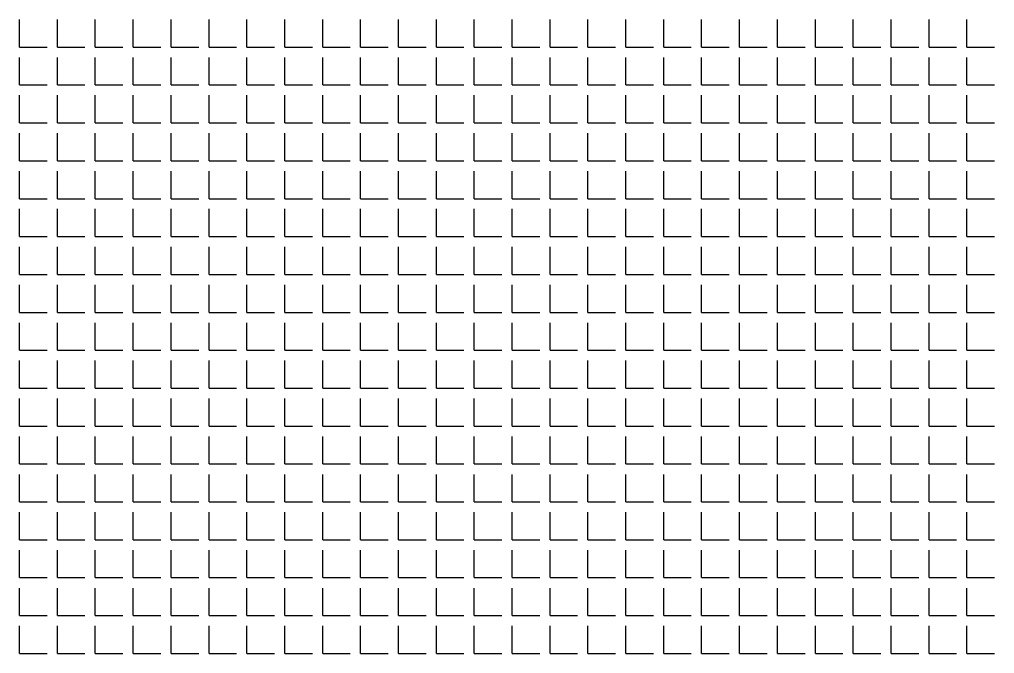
# Model space of a CAD drawing. Header units: millimetres. Extents: x -2063041 to -1932644, y 197605868 to 197643080.
# Drawn here: x -2047918.3 to -2047784.2, y 197627029.6 to 197627116.8 of the extents above; entities that cross this region are included whole.
import ezdxf

# ---------------------------------------------------------------- set-up
doc = ezdxf.new("R2010")
doc.units = ezdxf.units.MM
doc.layers.add('СКУД', color=7, linetype='Continuous')

msp = doc.modelspace()

# ---------------------------------------------------------------- linework, layer by layer
at = {"layer": 'СКУД', "color": 18, "true_color": 0x000000}
for p, q in [((-2047918.28, 197627113.01), (-2047918.28, 197627116.8)), ((-2047913.07, 197627113.01), (-2047913.07, 197627116.8)), ((-2047907.85, 197627113.01), (-2047907.85, 197627116.8)), ((-2047902.64, 197627113.01), (-2047902.64, 197627116.8)), ((-2047897.43, 197627113.01), (-2047897.43, 197627116.8)), ((-2047892.21, 197627113.01), (-2047892.21, 197627116.8)), ((-2047887, 197627113.01), (-2047887, 197627116.8)), ((-2047881.79, 197627113.01), (-2047881.79, 197627116.8)), ((-2047876.57, 197627113.01), (-2047876.57, 197627116.8)), ((-2047871.36, 197627113.01), (-2047871.36, 197627116.8)), ((-2047866.15, 197627113.01), (-2047866.15, 197627116.8)), ((-2047860.93, 197627113.01), (-2047860.93, 197627116.8)), ((-2047855.72, 197627113.01), (-2047855.72, 197627116.8)), ((-2047850.51, 197627113.01), (-2047850.51, 197627116.8)), ((-2047845.29, 197627113.01), (-2047845.29, 197627116.8)), ((-2047840.08, 197627113.01), (-2047840.08, 197627116.8)), ((-2047834.87, 197627113.01), (-2047834.87, 197627116.8)), ((-2047829.65, 197627113.01), (-2047829.65, 197627116.8)), ((-2047824.44, 197627113.01), (-2047824.44, 197627116.8)), ((-2047819.23, 197627113.01), (-2047819.23, 197627116.8)), ((-2047814.01, 197627113.01), (-2047814.01, 197627116.8)), ((-2047808.8, 197627113.01), (-2047808.8, 197627116.8)), ((-2047803.59, 197627113.01), (-2047803.59, 197627116.8)), ((-2047798.37, 197627113.01), (-2047798.37, 197627116.8)), ((-2047793.16, 197627113.01), (-2047793.16, 197627116.8)), ((-2047787.95, 197627113.01), (-2047787.95, 197627116.8)), ((-2047918.28, 197627113.01), (-2047914.49, 197627113.01)), ((-2047913.07, 197627113.01), (-2047909.27, 197627113.01)), ((-2047907.85, 197627113.01), (-2047904.06, 197627113.01)), ((-2047902.64, 197627113.01), (-2047898.85, 197627113.01)), ((-2047897.43, 197627113.01), (-2047893.63, 197627113.01)), ((-2047892.21, 197627113.01), (-2047888.42, 197627113.01)), ((-2047887, 197627113.01), (-2047883.21, 197627113.01)), ((-2047881.79, 197627113.01), (-2047877.99, 197627113.01)), ((-2047876.57, 197627113.01), (-2047872.78, 197627113.01)), ((-2047871.36, 197627113.01), (-2047867.57, 197627113.01)), ((-2047866.15, 197627113.01), (-2047862.35, 197627113.01)), ((-2047860.93, 197627113.01), (-2047857.14, 197627113.01)), ((-2047855.72, 197627113.01), (-2047851.93, 197627113.01)), ((-2047850.51, 197627113.01), (-2047846.71, 197627113.01)), ((-2047845.29, 197627113.01), (-2047841.5, 197627113.01)), ((-2047840.08, 197627113.01), (-2047836.29, 197627113.01)), ((-2047834.87, 197627113.01), (-2047831.07, 197627113.01)), ((-2047829.65, 197627113.01), (-2047825.86, 197627113.01)), ((-2047824.44, 197627113.01), (-2047820.65, 197627113.01)), ((-2047819.23, 197627113.01), (-2047815.43, 197627113.01)), ((-2047814.01, 197627113.01), (-2047810.22, 197627113.01)), ((-2047808.8, 197627113.01), (-2047805.01, 197627113.01)), ((-2047803.59, 197627113.01), (-2047799.79, 197627113.01)), ((-2047798.37, 197627113.01), (-2047794.58, 197627113.01)), ((-2047793.16, 197627113.01), (-2047789.37, 197627113.01)), ((-2047787.95, 197627113.01), (-2047784.15, 197627113.01)), ((-2047918.28, 197627107.8), (-2047918.28, 197627111.59)), ((-2047913.07, 197627107.8), (-2047913.07, 197627111.59)), ((-2047907.85, 197627107.8), (-2047907.85, 197627111.59)), ((-2047902.64, 197627107.8), (-2047902.64, 197627111.59)), ((-2047897.43, 197627107.8), (-2047897.43, 197627111.59)), ((-2047892.21, 197627107.8), (-2047892.21, 197627111.59)), ((-2047887, 197627107.8), (-2047887, 197627111.59)), ((-2047881.79, 197627107.8), (-2047881.79, 197627111.59)), ((-2047876.57, 197627107.8), (-2047876.57, 197627111.59)), ((-2047871.36, 197627107.8), (-2047871.36, 197627111.59)), ((-2047866.15, 197627107.8), (-2047866.15, 197627111.59)), ((-2047860.93, 197627107.8), (-2047860.93, 197627111.59)), ((-2047855.72, 197627107.8), (-2047855.72, 197627111.59)), ((-2047850.51, 197627107.8), (-2047850.51, 197627111.59)), ((-2047845.29, 197627107.8), (-2047845.29, 197627111.59)), ((-2047840.08, 197627107.8), (-2047840.08, 197627111.59)), ((-2047834.87, 197627107.8), (-2047834.87, 197627111.59)), ((-2047829.65, 197627107.8), (-2047829.65, 197627111.59)), ((-2047824.44, 197627107.8), (-2047824.44, 197627111.59)), ((-2047819.23, 197627107.8), (-2047819.23, 197627111.59)), ((-2047814.01, 197627107.8), (-2047814.01, 197627111.59)), ((-2047808.8, 197627107.8), (-2047808.8, 197627111.59)), ((-2047803.59, 197627107.8), (-2047803.59, 197627111.59)), ((-2047798.37, 197627107.8), (-2047798.37, 197627111.59)), ((-2047793.16, 197627107.8), (-2047793.16, 197627111.59)), ((-2047787.95, 197627107.8), (-2047787.95, 197627111.59)), ((-2047918.28, 197627107.8), (-2047914.49, 197627107.8)), ((-2047913.07, 197627107.8), (-2047909.27, 197627107.8)), ((-2047907.85, 197627107.8), (-2047904.06, 197627107.8)), ((-2047902.64, 197627107.8), (-2047898.85, 197627107.8)), ((-2047897.43, 197627107.8), (-2047893.63, 197627107.8)), ((-2047892.21, 197627107.8), (-2047888.42, 197627107.8)), ((-2047887, 197627107.8), (-2047883.21, 197627107.8)), ((-2047881.79, 197627107.8), (-2047877.99, 197627107.8)), ((-2047876.57, 197627107.8), (-2047872.78, 197627107.8)), ((-2047871.36, 197627107.8), (-2047867.57, 197627107.8)), ((-2047866.15, 197627107.8), (-2047862.35, 197627107.8)), ((-2047860.93, 197627107.8), (-2047857.14, 197627107.8)), ((-2047855.72, 197627107.8), (-2047851.93, 197627107.8)), ((-2047850.51, 197627107.8), (-2047846.71, 197627107.8)), ((-2047845.29, 197627107.8), (-2047841.5, 197627107.8)), ((-2047840.08, 197627107.8), (-2047836.29, 197627107.8)), ((-2047834.87, 197627107.8), (-2047831.07, 197627107.8)), ((-2047829.65, 197627107.8), (-2047825.86, 197627107.8)), ((-2047824.44, 197627107.8), (-2047820.65, 197627107.8)), ((-2047819.23, 197627107.8), (-2047815.43, 197627107.8)), ((-2047814.01, 197627107.8), (-2047810.22, 197627107.8)), ((-2047808.8, 197627107.8), (-2047805.01, 197627107.8)), ((-2047803.59, 197627107.8), (-2047799.79, 197627107.8)), ((-2047798.37, 197627107.8), (-2047794.58, 197627107.8)), ((-2047793.16, 197627107.8), (-2047789.37, 197627107.8)), ((-2047787.95, 197627107.8), (-2047784.15, 197627107.8)), ((-2047918.28, 197627102.59), (-2047918.28, 197627106.38)), ((-2047913.07, 197627102.59), (-2047913.07, 197627106.38)), ((-2047907.85, 197627102.59), (-2047907.85, 197627106.38)), ((-2047902.64, 197627102.59), (-2047902.64, 197627106.38)), ((-2047897.43, 197627102.59), (-2047897.43, 197627106.38)), ((-2047892.21, 197627102.59), (-2047892.21, 197627106.38)), ((-2047887, 197627102.59), (-2047887, 197627106.38)), ((-2047881.79, 197627102.59), (-2047881.79, 197627106.38)), ((-2047876.57, 197627102.59), (-2047876.57, 197627106.38)), ((-2047871.36, 197627102.59), (-2047871.36, 197627106.38)), ((-2047866.15, 197627102.59), (-2047866.15, 197627106.38)), ((-2047860.93, 197627102.59), (-2047860.93, 197627106.38)), ((-2047855.72, 197627102.59), (-2047855.72, 197627106.38)), ((-2047850.51, 197627102.59), (-2047850.51, 197627106.38)), ((-2047845.29, 197627102.59), (-2047845.29, 197627106.38)), ((-2047840.08, 197627102.59), (-2047840.08, 197627106.38)), ((-2047834.87, 197627102.59), (-2047834.87, 197627106.38)), ((-2047829.65, 197627102.59), (-2047829.65, 197627106.38)), ((-2047824.44, 197627102.59), (-2047824.44, 197627106.38)), ((-2047819.23, 197627102.59), (-2047819.23, 197627106.38)), ((-2047814.01, 197627102.59), (-2047814.01, 197627106.38)), ((-2047808.8, 197627102.59), (-2047808.8, 197627106.38)), ((-2047803.59, 197627102.59), (-2047803.59, 197627106.38)), ((-2047798.37, 197627102.59), (-2047798.37, 197627106.38)), ((-2047793.16, 197627102.59), (-2047793.16, 197627106.38)), ((-2047787.95, 197627102.59), (-2047787.95, 197627106.38)), ((-2047918.28, 197627102.59), (-2047914.49, 197627102.59)), ((-2047913.07, 197627102.59), (-2047909.27, 197627102.59)), ((-2047907.85, 197627102.59), (-2047904.06, 197627102.59)), ((-2047902.64, 197627102.59), (-2047898.85, 197627102.59)), ((-2047897.43, 197627102.59), (-2047893.63, 197627102.59)), ((-2047892.21, 197627102.59), (-2047888.42, 197627102.59)), ((-2047887, 197627102.59), (-2047883.21, 197627102.59)), ((-2047881.79, 197627102.59), (-2047877.99, 197627102.59)), ((-2047876.57, 197627102.59), (-2047872.78, 197627102.59)), ((-2047871.36, 197627102.59), (-2047867.57, 197627102.59)), ((-2047866.15, 197627102.59), (-2047862.35, 197627102.59)), ((-2047860.93, 197627102.59), (-2047857.14, 197627102.59)), ((-2047855.72, 197627102.59), (-2047851.93, 197627102.59)), ((-2047850.51, 197627102.59), (-2047846.71, 197627102.59)), ((-2047845.29, 197627102.59), (-2047841.5, 197627102.59)), ((-2047840.08, 197627102.59), (-2047836.29, 197627102.59)), ((-2047834.87, 197627102.59), (-2047831.07, 197627102.59)), ((-2047829.65, 197627102.59), (-2047825.86, 197627102.59)), ((-2047824.44, 197627102.59), (-2047820.65, 197627102.59)), ((-2047819.23, 197627102.59), (-2047815.43, 197627102.59)), ((-2047814.01, 197627102.59), (-2047810.22, 197627102.59)), ((-2047808.8, 197627102.59), (-2047805.01, 197627102.59)), ((-2047803.59, 197627102.59), (-2047799.79, 197627102.59)), ((-2047798.37, 197627102.59), (-2047794.58, 197627102.59)), ((-2047793.16, 197627102.59), (-2047789.37, 197627102.59)), ((-2047787.95, 197627102.59), (-2047784.15, 197627102.59)), ((-2047918.28, 197627097.37), (-2047918.28, 197627101.16)), ((-2047913.07, 197627097.37), (-2047913.07, 197627101.16)), ((-2047907.85, 197627097.37), (-2047907.85, 197627101.16)), ((-2047902.64, 197627097.37), (-2047902.64, 197627101.16)), ((-2047897.43, 197627097.37), (-2047897.43, 197627101.16)), ((-2047892.21, 197627097.37), (-2047892.21, 197627101.16)), ((-2047887, 197627097.37), (-2047887, 197627101.16)), ((-2047881.79, 197627097.37), (-2047881.79, 197627101.16)), ((-2047876.57, 197627097.37), (-2047876.57, 197627101.16)), ((-2047871.36, 197627097.37), (-2047871.36, 197627101.16)), ((-2047866.15, 197627097.37), (-2047866.15, 197627101.16)), ((-2047860.93, 197627097.37), (-2047860.93, 197627101.16)), ((-2047855.72, 197627097.37), (-2047855.72, 197627101.16)), ((-2047850.51, 197627097.37), (-2047850.51, 197627101.16)), ((-2047845.29, 197627097.37), (-2047845.29, 197627101.16)), ((-2047840.08, 197627097.37), (-2047840.08, 197627101.16)), ((-2047834.87, 197627097.37), (-2047834.87, 197627101.16)), ((-2047829.65, 197627097.37), (-2047829.65, 197627101.16)), ((-2047824.44, 197627097.37), (-2047824.44, 197627101.16)), ((-2047819.23, 197627097.37), (-2047819.23, 197627101.16)), ((-2047814.01, 197627097.37), (-2047814.01, 197627101.16)), ((-2047808.8, 197627097.37), (-2047808.8, 197627101.16)), ((-2047803.59, 197627097.37), (-2047803.59, 197627101.16)), ((-2047798.37, 197627097.37), (-2047798.37, 197627101.16)), ((-2047793.16, 197627097.37), (-2047793.16, 197627101.16)), ((-2047787.95, 197627097.37), (-2047787.95, 197627101.16)), ((-2047918.28, 197627097.37), (-2047914.49, 197627097.37)), ((-2047913.07, 197627097.37), (-2047909.27, 197627097.37)), ((-2047907.85, 197627097.37), (-2047904.06, 197627097.37)), ((-2047902.64, 197627097.37), (-2047898.85, 197627097.37)), ((-2047897.43, 197627097.37), (-2047893.63, 197627097.37)), ((-2047892.21, 197627097.37), (-2047888.42, 197627097.37)), ((-2047887, 197627097.37), (-2047883.21, 197627097.37)), ((-2047881.79, 197627097.37), (-2047877.99, 197627097.37)), ((-2047876.57, 197627097.37), (-2047872.78, 197627097.37)), ((-2047871.36, 197627097.37), (-2047867.57, 197627097.37)), ((-2047866.15, 197627097.37), (-2047862.35, 197627097.37)), ((-2047860.93, 197627097.37), (-2047857.14, 197627097.37)), ((-2047855.72, 197627097.37), (-2047851.93, 197627097.37)), ((-2047850.51, 197627097.37), (-2047846.71, 197627097.37)), ((-2047845.29, 197627097.37), (-2047841.5, 197627097.37)), ((-2047840.08, 197627097.37), (-2047836.29, 197627097.37)), ((-2047834.87, 197627097.37), (-2047831.07, 197627097.37)), ((-2047829.65, 197627097.37), (-2047825.86, 197627097.37)), ((-2047824.44, 197627097.37), (-2047820.65, 197627097.37)), ((-2047819.23, 197627097.37), (-2047815.43, 197627097.37)), ((-2047814.01, 197627097.37), (-2047810.22, 197627097.37)), ((-2047808.8, 197627097.37), (-2047805.01, 197627097.37)), ((-2047803.59, 197627097.37), (-2047799.79, 197627097.37)), ((-2047798.37, 197627097.37), (-2047794.58, 197627097.37)), ((-2047793.16, 197627097.37), (-2047789.37, 197627097.37)), ((-2047787.95, 197627097.37), (-2047784.15, 197627097.37)), ((-2047918.28, 197627092.16), (-2047918.28, 197627095.95)), ((-2047913.07, 197627092.16), (-2047913.07, 197627095.95)), ((-2047907.85, 197627092.16), (-2047907.85, 197627095.95)), ((-2047902.64, 197627092.16), (-2047902.64, 197627095.95)), ((-2047897.43, 197627092.16), (-2047897.43, 197627095.95)), ((-2047892.21, 197627092.16), (-2047892.21, 197627095.95)), ((-2047887, 197627092.16), (-2047887, 197627095.95)), ((-2047881.79, 197627092.16), (-2047881.79, 197627095.95)), ((-2047876.57, 197627092.16), (-2047876.57, 197627095.95)), ((-2047871.36, 197627092.16), (-2047871.36, 197627095.95)), ((-2047866.15, 197627092.16), (-2047866.15, 197627095.95)), ((-2047860.93, 197627092.16), (-2047860.93, 197627095.95)), ((-2047855.72, 197627092.16), (-2047855.72, 197627095.95)), ((-2047850.51, 197627092.16), (-2047850.51, 197627095.95)), ((-2047845.29, 197627092.16), (-2047845.29, 197627095.95)), ((-2047840.08, 197627092.16), (-2047840.08, 197627095.95)), ((-2047834.87, 197627092.16), (-2047834.87, 197627095.95)), ((-2047829.65, 197627092.16), (-2047829.65, 197627095.95)), ((-2047824.44, 197627092.16), (-2047824.44, 197627095.95)), ((-2047819.23, 197627092.16), (-2047819.23, 197627095.95)), ((-2047814.01, 197627092.16), (-2047814.01, 197627095.95)), ((-2047808.8, 197627092.16), (-2047808.8, 197627095.95)), ((-2047803.59, 197627092.16), (-2047803.59, 197627095.95)), ((-2047798.37, 197627092.16), (-2047798.37, 197627095.95)), ((-2047793.16, 197627092.16), (-2047793.16, 197627095.95)), ((-2047787.95, 197627092.16), (-2047787.95, 197627095.95)), ((-2047918.28, 197627092.16), (-2047914.49, 197627092.16)), ((-2047913.07, 197627092.16), (-2047909.27, 197627092.16)), ((-2047907.85, 197627092.16), (-2047904.06, 197627092.16)), ((-2047902.64, 197627092.16), (-2047898.85, 197627092.16)), ((-2047897.43, 197627092.16), (-2047893.63, 197627092.16)), ((-2047892.21, 197627092.16), (-2047888.42, 197627092.16)), ((-2047887, 197627092.16), (-2047883.21, 197627092.16)), ((-2047881.79, 197627092.16), (-2047877.99, 197627092.16)), ((-2047876.57, 197627092.16), (-2047872.78, 197627092.16)), ((-2047871.36, 197627092.16), (-2047867.57, 197627092.16)), ((-2047866.15, 197627092.16), (-2047862.35, 197627092.16)), ((-2047860.93, 197627092.16), (-2047857.14, 197627092.16)), ((-2047855.72, 197627092.16), (-2047851.93, 197627092.16)), ((-2047850.51, 197627092.16), (-2047846.71, 197627092.16)), ((-2047845.29, 197627092.16), (-2047841.5, 197627092.16)), ((-2047840.08, 197627092.16), (-2047836.29, 197627092.16)), ((-2047834.87, 197627092.16), (-2047831.07, 197627092.16)), ((-2047829.65, 197627092.16), (-2047825.86, 197627092.16)), ((-2047824.44, 197627092.16), (-2047820.65, 197627092.16)), ((-2047819.23, 197627092.16), (-2047815.43, 197627092.16)), ((-2047814.01, 197627092.16), (-2047810.22, 197627092.16)), ((-2047808.8, 197627092.16), (-2047805.01, 197627092.16)), ((-2047803.59, 197627092.16), (-2047799.79, 197627092.16)), ((-2047798.37, 197627092.16), (-2047794.58, 197627092.16)), ((-2047793.16, 197627092.16), (-2047789.37, 197627092.16)), ((-2047787.95, 197627092.16), (-2047784.15, 197627092.16)), ((-2047918.28, 197627086.95), (-2047918.28, 197627090.74)), ((-2047913.07, 197627086.95), (-2047913.07, 197627090.74)), ((-2047907.85, 197627086.95), (-2047907.85, 197627090.74)), ((-2047902.64, 197627086.95), (-2047902.64, 197627090.74)), ((-2047897.43, 197627086.95), (-2047897.43, 197627090.74)), ((-2047892.21, 197627086.95), (-2047892.21, 197627090.74)), ((-2047887, 197627086.95), (-2047887, 197627090.74)), ((-2047881.79, 197627086.95), (-2047881.79, 197627090.74)), ((-2047876.57, 197627086.95), (-2047876.57, 197627090.74)), ((-2047871.36, 197627086.95), (-2047871.36, 197627090.74)), ((-2047866.15, 197627086.95), (-2047866.15, 197627090.74)), ((-2047860.93, 197627086.95), (-2047860.93, 197627090.74)), ((-2047855.72, 197627086.95), (-2047855.72, 197627090.74)), ((-2047850.51, 197627086.95), (-2047850.51, 197627090.74)), ((-2047845.29, 197627086.95), (-2047845.29, 197627090.74)), ((-2047840.08, 197627086.95), (-2047840.08, 197627090.74)), ((-2047834.87, 197627086.95), (-2047834.87, 197627090.74)), ((-2047829.65, 197627086.95), (-2047829.65, 197627090.74)), ((-2047824.44, 197627086.95), (-2047824.44, 197627090.74)), ((-2047819.23, 197627086.95), (-2047819.23, 197627090.74)), ((-2047814.01, 197627086.95), (-2047814.01, 197627090.74)), ((-2047808.8, 197627086.95), (-2047808.8, 197627090.74)), ((-2047803.59, 197627086.95), (-2047803.59, 197627090.74)), ((-2047798.37, 197627086.95), (-2047798.37, 197627090.74)), ((-2047793.16, 197627086.95), (-2047793.16, 197627090.74)), ((-2047787.95, 197627086.95), (-2047787.95, 197627090.74)), ((-2047918.28, 197627086.95), (-2047914.49, 197627086.95)), ((-2047913.07, 197627086.95), (-2047909.27, 197627086.95)), ((-2047907.85, 197627086.95), (-2047904.06, 197627086.95)), ((-2047902.64, 197627086.95), (-2047898.85, 197627086.95)), ((-2047897.43, 197627086.95), (-2047893.63, 197627086.95)), ((-2047892.21, 197627086.95), (-2047888.42, 197627086.95)), ((-2047887, 197627086.95), (-2047883.21, 197627086.95)), ((-2047881.79, 197627086.95), (-2047877.99, 197627086.95)), ((-2047876.57, 197627086.95), (-2047872.78, 197627086.95)), ((-2047871.36, 197627086.95), (-2047867.57, 197627086.95)), ((-2047866.15, 197627086.95), (-2047862.35, 197627086.95)), ((-2047860.93, 197627086.95), (-2047857.14, 197627086.95)), ((-2047855.72, 197627086.95), (-2047851.93, 197627086.95)), ((-2047850.51, 197627086.95), (-2047846.71, 197627086.95)), ((-2047845.29, 197627086.95), (-2047841.5, 197627086.95)), ((-2047840.08, 197627086.95), (-2047836.29, 197627086.95)), ((-2047834.87, 197627086.95), (-2047831.07, 197627086.95)), ((-2047829.65, 197627086.95), (-2047825.86, 197627086.95)), ((-2047824.44, 197627086.95), (-2047820.65, 197627086.95)), ((-2047819.23, 197627086.95), (-2047815.43, 197627086.95)), ((-2047814.01, 197627086.95), (-2047810.22, 197627086.95)), ((-2047808.8, 197627086.95), (-2047805.01, 197627086.95)), ((-2047803.59, 197627086.95), (-2047799.79, 197627086.95)), ((-2047798.37, 197627086.95), (-2047794.58, 197627086.95)), ((-2047793.16, 197627086.95), (-2047789.37, 197627086.95)), ((-2047787.95, 197627086.95), (-2047784.15, 197627086.95)), ((-2047918.28, 197627081.73), (-2047918.28, 197627085.52)), ((-2047913.07, 197627081.73), (-2047913.07, 197627085.52)), ((-2047907.85, 197627081.73), (-2047907.85, 197627085.52)), ((-2047902.64, 197627081.73), (-2047902.64, 197627085.52)), ((-2047897.43, 197627081.73), (-2047897.43, 197627085.52)), ((-2047892.21, 197627081.73), (-2047892.21, 197627085.52)), ((-2047887, 197627081.73), (-2047887, 197627085.52)), ((-2047881.79, 197627081.73), (-2047881.79, 197627085.52)), ((-2047876.57, 197627081.73), (-2047876.57, 197627085.52)), ((-2047871.36, 197627081.73), (-2047871.36, 197627085.52)), ((-2047866.15, 197627081.73), (-2047866.15, 197627085.52)), ((-2047860.93, 197627081.73), (-2047860.93, 197627085.52)), ((-2047855.72, 197627081.73), (-2047855.72, 197627085.52)), ((-2047850.51, 197627081.73), (-2047850.51, 197627085.52)), ((-2047845.29, 197627081.73), (-2047845.29, 197627085.52)), ((-2047840.08, 197627081.73), (-2047840.08, 197627085.52)), ((-2047834.87, 197627081.73), (-2047834.87, 197627085.52)), ((-2047829.65, 197627081.73), (-2047829.65, 197627085.52)), ((-2047824.44, 197627081.73), (-2047824.44, 197627085.52)), ((-2047819.23, 197627081.73), (-2047819.23, 197627085.52)), ((-2047814.01, 197627081.73), (-2047814.01, 197627085.52)), ((-2047808.8, 197627081.73), (-2047808.8, 197627085.52)), ((-2047803.59, 197627081.73), (-2047803.59, 197627085.52)), ((-2047798.37, 197627081.73), (-2047798.37, 197627085.52)), ((-2047793.16, 197627081.73), (-2047793.16, 197627085.52)), ((-2047787.95, 197627081.73), (-2047787.95, 197627085.52)), ((-2047918.28, 197627081.73), (-2047914.49, 197627081.73)), ((-2047913.07, 197627081.73), (-2047909.27, 197627081.73)), ((-2047907.85, 197627081.73), (-2047904.06, 197627081.73)), ((-2047902.64, 197627081.73), (-2047898.85, 197627081.73)), ((-2047897.43, 197627081.73), (-2047893.63, 197627081.73)), ((-2047892.21, 197627081.73), (-2047888.42, 197627081.73)), ((-2047887, 197627081.73), (-2047883.21, 197627081.73)), ((-2047881.79, 197627081.73), (-2047877.99, 197627081.73)), ((-2047876.57, 197627081.73), (-2047872.78, 197627081.73)), ((-2047871.36, 197627081.73), (-2047867.57, 197627081.73)), ((-2047866.15, 197627081.73), (-2047862.35, 197627081.73)), ((-2047860.93, 197627081.73), (-2047857.14, 197627081.73)), ((-2047855.72, 197627081.73), (-2047851.93, 197627081.73)), ((-2047850.51, 197627081.73), (-2047846.71, 197627081.73)), ((-2047845.29, 197627081.73), (-2047841.5, 197627081.73)), ((-2047840.08, 197627081.73), (-2047836.29, 197627081.73)), ((-2047834.87, 197627081.73), (-2047831.07, 197627081.73)), ((-2047829.65, 197627081.73), (-2047825.86, 197627081.73)), ((-2047824.44, 197627081.73), (-2047820.65, 197627081.73)), ((-2047819.23, 197627081.73), (-2047815.43, 197627081.73)), ((-2047814.01, 197627081.73), (-2047810.22, 197627081.73)), ((-2047808.8, 197627081.73), (-2047805.01, 197627081.73)), ((-2047803.59, 197627081.73), (-2047799.79, 197627081.73)), ((-2047798.37, 197627081.73), (-2047794.58, 197627081.73)), ((-2047793.16, 197627081.73), (-2047789.37, 197627081.73)), ((-2047787.95, 197627081.73), (-2047784.15, 197627081.73)), ((-2047918.28, 197627076.52), (-2047918.28, 197627080.31)), ((-2047913.07, 197627076.52), (-2047913.07, 197627080.31)), ((-2047907.85, 197627076.52), (-2047907.85, 197627080.31)), ((-2047902.64, 197627076.52), (-2047902.64, 197627080.31)), ((-2047897.43, 197627076.52), (-2047897.43, 197627080.31)), ((-2047892.21, 197627076.52), (-2047892.21, 197627080.31)), ((-2047887, 197627076.52), (-2047887, 197627080.31)), ((-2047881.79, 197627076.52), (-2047881.79, 197627080.31)), ((-2047876.57, 197627076.52), (-2047876.57, 197627080.31)), ((-2047871.36, 197627076.52), (-2047871.36, 197627080.31)), ((-2047866.15, 197627076.52), (-2047866.15, 197627080.31)), ((-2047860.93, 197627076.52), (-2047860.93, 197627080.31)), ((-2047855.72, 197627076.52), (-2047855.72, 197627080.31)), ((-2047850.51, 197627076.52), (-2047850.51, 197627080.31)), ((-2047845.29, 197627076.52), (-2047845.29, 197627080.31)), ((-2047840.08, 197627076.52), (-2047840.08, 197627080.31)), ((-2047834.87, 197627076.52), (-2047834.87, 197627080.31)), ((-2047829.65, 197627076.52), (-2047829.65, 197627080.31)), ((-2047824.44, 197627076.52), (-2047824.44, 197627080.31)), ((-2047819.23, 197627076.52), (-2047819.23, 197627080.31)), ((-2047814.01, 197627076.52), (-2047814.01, 197627080.31)), ((-2047808.8, 197627076.52), (-2047808.8, 197627080.31)), ((-2047803.59, 197627076.52), (-2047803.59, 197627080.31)), ((-2047798.37, 197627076.52), (-2047798.37, 197627080.31)), ((-2047793.16, 197627076.52), (-2047793.16, 197627080.31)), ((-2047787.95, 197627076.52), (-2047787.95, 197627080.31)), ((-2047918.28, 197627076.52), (-2047914.49, 197627076.52)), ((-2047913.07, 197627076.52), (-2047909.27, 197627076.52)), ((-2047907.85, 197627076.52), (-2047904.06, 197627076.52)), ((-2047902.64, 197627076.52), (-2047898.85, 197627076.52)), ((-2047897.43, 197627076.52), (-2047893.63, 197627076.52)), ((-2047892.21, 197627076.52), (-2047888.42, 197627076.52)), ((-2047887, 197627076.52), (-2047883.21, 197627076.52)), ((-2047881.79, 197627076.52), (-2047877.99, 197627076.52)), ((-2047876.57, 197627076.52), (-2047872.78, 197627076.52)), ((-2047871.36, 197627076.52), (-2047867.57, 197627076.52)), ((-2047866.15, 197627076.52), (-2047862.35, 197627076.52)), ((-2047860.93, 197627076.52), (-2047857.14, 197627076.52)), ((-2047855.72, 197627076.52), (-2047851.93, 197627076.52)), ((-2047850.51, 197627076.52), (-2047846.71, 197627076.52)), ((-2047845.29, 197627076.52), (-2047841.5, 197627076.52)), ((-2047840.08, 197627076.52), (-2047836.29, 197627076.52)), ((-2047834.87, 197627076.52), (-2047831.07, 197627076.52)), ((-2047829.65, 197627076.52), (-2047825.86, 197627076.52)), ((-2047824.44, 197627076.52), (-2047820.65, 197627076.52)), ((-2047819.23, 197627076.52), (-2047815.43, 197627076.52)), ((-2047814.01, 197627076.52), (-2047810.22, 197627076.52)), ((-2047808.8, 197627076.52), (-2047805.01, 197627076.52)), ((-2047803.59, 197627076.52), (-2047799.79, 197627076.52)), ((-2047798.37, 197627076.52), (-2047794.58, 197627076.52)), ((-2047793.16, 197627076.52), (-2047789.37, 197627076.52)), ((-2047787.95, 197627076.52), (-2047784.15, 197627076.52)), ((-2047918.28, 197627071.31), (-2047918.28, 197627075.1)), ((-2047913.07, 197627071.31), (-2047913.07, 197627075.1)), ((-2047907.85, 197627071.31), (-2047907.85, 197627075.1)), ((-2047902.64, 197627071.31), (-2047902.64, 197627075.1)), ((-2047897.43, 197627071.31), (-2047897.43, 197627075.1)), ((-2047892.21, 197627071.31), (-2047892.21, 197627075.1)), ((-2047887, 197627071.31), (-2047887, 197627075.1)), ((-2047881.79, 197627071.31), (-2047881.79, 197627075.1)), ((-2047876.57, 197627071.31), (-2047876.57, 197627075.1)), ((-2047871.36, 197627071.31), (-2047871.36, 197627075.1)), ((-2047866.15, 197627071.31), (-2047866.15, 197627075.1)), ((-2047860.93, 197627071.31), (-2047860.93, 197627075.1)), ((-2047855.72, 197627071.31), (-2047855.72, 197627075.1)), ((-2047850.51, 197627071.31), (-2047850.51, 197627075.1)), ((-2047845.29, 197627071.31), (-2047845.29, 197627075.1)), ((-2047840.08, 197627071.31), (-2047840.08, 197627075.1)), ((-2047834.87, 197627071.31), (-2047834.87, 197627075.1)), ((-2047829.65, 197627071.31), (-2047829.65, 197627075.1)), ((-2047824.44, 197627071.31), (-2047824.44, 197627075.1)), ((-2047819.23, 197627071.31), (-2047819.23, 197627075.1)), ((-2047814.01, 197627071.31), (-2047814.01, 197627075.1)), ((-2047808.8, 197627071.31), (-2047808.8, 197627075.1)), ((-2047803.59, 197627071.31), (-2047803.59, 197627075.1)), ((-2047798.37, 197627071.31), (-2047798.37, 197627075.1)), ((-2047793.16, 197627071.31), (-2047793.16, 197627075.1)), ((-2047787.95, 197627071.31), (-2047787.95, 197627075.1)), ((-2047918.28, 197627071.31), (-2047914.49, 197627071.31)), ((-2047913.07, 197627071.31), (-2047909.27, 197627071.31)), ((-2047907.85, 197627071.31), (-2047904.06, 197627071.31)), ((-2047902.64, 197627071.31), (-2047898.85, 197627071.31)), ((-2047897.43, 197627071.31), (-2047893.63, 197627071.31)), ((-2047892.21, 197627071.31), (-2047888.42, 197627071.31)), ((-2047887, 197627071.31), (-2047883.21, 197627071.31)), ((-2047881.79, 197627071.31), (-2047877.99, 197627071.31)), ((-2047876.57, 197627071.31), (-2047872.78, 197627071.31)), ((-2047871.36, 197627071.31), (-2047867.57, 197627071.31)), ((-2047866.15, 197627071.31), (-2047862.35, 197627071.31)), ((-2047860.93, 197627071.31), (-2047857.14, 197627071.31)), ((-2047855.72, 197627071.31), (-2047851.93, 197627071.31)), ((-2047850.51, 197627071.31), (-2047846.71, 197627071.31)), ((-2047845.29, 197627071.31), (-2047841.5, 197627071.31)), ((-2047840.08, 197627071.31), (-2047836.29, 197627071.31)), ((-2047834.87, 197627071.31), (-2047831.07, 197627071.31)), ((-2047829.65, 197627071.31), (-2047825.86, 197627071.31)), ((-2047824.44, 197627071.31), (-2047820.65, 197627071.31)), ((-2047819.23, 197627071.31), (-2047815.43, 197627071.31)), ((-2047814.01, 197627071.31), (-2047810.22, 197627071.31)), ((-2047808.8, 197627071.31), (-2047805.01, 197627071.31)), ((-2047803.59, 197627071.31), (-2047799.79, 197627071.31)), ((-2047798.37, 197627071.31), (-2047794.58, 197627071.31)), ((-2047793.16, 197627071.31), (-2047789.37, 197627071.31)), ((-2047787.95, 197627071.31), (-2047784.15, 197627071.31)), ((-2047918.28, 197627066.09), (-2047918.28, 197627069.88)), ((-2047913.07, 197627066.09), (-2047913.07, 197627069.88)), ((-2047907.85, 197627066.09), (-2047907.85, 197627069.88)), ((-2047902.64, 197627066.09), (-2047902.64, 197627069.88)), ((-2047897.43, 197627066.09), (-2047897.43, 197627069.88)), ((-2047892.21, 197627066.09), (-2047892.21, 197627069.88)), ((-2047887, 197627066.09), (-2047887, 197627069.88)), ((-2047881.79, 197627066.09), (-2047881.79, 197627069.88)), ((-2047876.57, 197627066.09), (-2047876.57, 197627069.88)), ((-2047871.36, 197627066.09), (-2047871.36, 197627069.88)), ((-2047866.15, 197627066.09), (-2047866.15, 197627069.88)), ((-2047860.93, 197627066.09), (-2047860.93, 197627069.88)), ((-2047855.72, 197627066.09), (-2047855.72, 197627069.88)), ((-2047850.51, 197627066.09), (-2047850.51, 197627069.88)), ((-2047845.29, 197627066.09), (-2047845.29, 197627069.88)), ((-2047840.08, 197627066.09), (-2047840.08, 197627069.88)), ((-2047834.87, 197627066.09), (-2047834.87, 197627069.88)), ((-2047829.65, 197627066.09), (-2047829.65, 197627069.88)), ((-2047824.44, 197627066.09), (-2047824.44, 197627069.88)), ((-2047819.23, 197627066.09), (-2047819.23, 197627069.88)), ((-2047814.01, 197627066.09), (-2047814.01, 197627069.88)), ((-2047808.8, 197627066.09), (-2047808.8, 197627069.88)), ((-2047803.59, 197627066.09), (-2047803.59, 197627069.88)), ((-2047798.37, 197627066.09), (-2047798.37, 197627069.88)), ((-2047793.16, 197627066.09), (-2047793.16, 197627069.88)), ((-2047787.95, 197627066.09), (-2047787.95, 197627069.88)), ((-2047918.28, 197627066.09), (-2047914.49, 197627066.09)), ((-2047913.07, 197627066.09), (-2047909.27, 197627066.09)), ((-2047907.85, 197627066.09), (-2047904.06, 197627066.09)), ((-2047902.64, 197627066.09), (-2047898.85, 197627066.09)), ((-2047897.43, 197627066.09), (-2047893.63, 197627066.09)), ((-2047892.21, 197627066.09), (-2047888.42, 197627066.09)), ((-2047887, 197627066.09), (-2047883.21, 197627066.09)), ((-2047881.79, 197627066.09), (-2047877.99, 197627066.09)), ((-2047876.57, 197627066.09), (-2047872.78, 197627066.09)), ((-2047871.36, 197627066.09), (-2047867.57, 197627066.09)), ((-2047866.15, 197627066.09), (-2047862.35, 197627066.09)), ((-2047860.93, 197627066.09), (-2047857.14, 197627066.09)), ((-2047855.72, 197627066.09), (-2047851.93, 197627066.09)), ((-2047850.51, 197627066.09), (-2047846.71, 197627066.09)), ((-2047845.29, 197627066.09), (-2047841.5, 197627066.09)), ((-2047840.08, 197627066.09), (-2047836.29, 197627066.09)), ((-2047834.87, 197627066.09), (-2047831.07, 197627066.09)), ((-2047829.65, 197627066.09), (-2047825.86, 197627066.09)), ((-2047824.44, 197627066.09), (-2047820.65, 197627066.09)), ((-2047819.23, 197627066.09), (-2047815.43, 197627066.09)), ((-2047814.01, 197627066.09), (-2047810.22, 197627066.09)), ((-2047808.8, 197627066.09), (-2047805.01, 197627066.09)), ((-2047803.59, 197627066.09), (-2047799.79, 197627066.09)), ((-2047798.37, 197627066.09), (-2047794.58, 197627066.09)), ((-2047793.16, 197627066.09), (-2047789.37, 197627066.09)), ((-2047787.95, 197627066.09), (-2047784.15, 197627066.09)), ((-2047918.28, 197627060.88), (-2047918.28, 197627064.67)), ((-2047913.07, 197627060.88), (-2047913.07, 197627064.67)), ((-2047907.85, 197627060.88), (-2047907.85, 197627064.67)), ((-2047902.64, 197627060.88), (-2047902.64, 197627064.67)), ((-2047897.43, 197627060.88), (-2047897.43, 197627064.67)), ((-2047892.21, 197627060.88), (-2047892.21, 197627064.67)), ((-2047887, 197627060.88), (-2047887, 197627064.67)), ((-2047881.79, 197627060.88), (-2047881.79, 197627064.67)), ((-2047876.57, 197627060.88), (-2047876.57, 197627064.67)), ((-2047871.36, 197627060.88), (-2047871.36, 197627064.67)), ((-2047866.15, 197627060.88), (-2047866.15, 197627064.67)), ((-2047860.93, 197627060.88), (-2047860.93, 197627064.67)), ((-2047855.72, 197627060.88), (-2047855.72, 197627064.67)), ((-2047850.51, 197627060.88), (-2047850.51, 197627064.67)), ((-2047845.29, 197627060.88), (-2047845.29, 197627064.67)), ((-2047840.08, 197627060.88), (-2047840.08, 197627064.67)), ((-2047834.87, 197627060.88), (-2047834.87, 197627064.67)), ((-2047829.65, 197627060.88), (-2047829.65, 197627064.67)), ((-2047824.44, 197627060.88), (-2047824.44, 197627064.67)), ((-2047819.23, 197627060.88), (-2047819.23, 197627064.67)), ((-2047814.01, 197627060.88), (-2047814.01, 197627064.67)), ((-2047808.8, 197627060.88), (-2047808.8, 197627064.67)), ((-2047803.59, 197627060.88), (-2047803.59, 197627064.67)), ((-2047798.37, 197627060.88), (-2047798.37, 197627064.67)), ((-2047793.16, 197627060.88), (-2047793.16, 197627064.67)), ((-2047787.95, 197627060.88), (-2047787.95, 197627064.67)), ((-2047918.28, 197627060.88), (-2047914.49, 197627060.88)), ((-2047913.07, 197627060.88), (-2047909.27, 197627060.88)), ((-2047907.85, 197627060.88), (-2047904.06, 197627060.88)), ((-2047902.64, 197627060.88), (-2047898.85, 197627060.88)), ((-2047897.43, 197627060.88), (-2047893.63, 197627060.88)), ((-2047892.21, 197627060.88), (-2047888.42, 197627060.88)), ((-2047887, 197627060.88), (-2047883.21, 197627060.88)), ((-2047881.79, 197627060.88), (-2047877.99, 197627060.88)), ((-2047876.57, 197627060.88), (-2047872.78, 197627060.88)), ((-2047871.36, 197627060.88), (-2047867.57, 197627060.88)), ((-2047866.15, 197627060.88), (-2047862.35, 197627060.88)), ((-2047860.93, 197627060.88), (-2047857.14, 197627060.88)), ((-2047855.72, 197627060.88), (-2047851.93, 197627060.88)), ((-2047850.51, 197627060.88), (-2047846.71, 197627060.88)), ((-2047845.29, 197627060.88), (-2047841.5, 197627060.88)), ((-2047840.08, 197627060.88), (-2047836.29, 197627060.88)), ((-2047834.87, 197627060.88), (-2047831.07, 197627060.88)), ((-2047829.65, 197627060.88), (-2047825.86, 197627060.88)), ((-2047824.44, 197627060.88), (-2047820.65, 197627060.88)), ((-2047819.23, 197627060.88), (-2047815.43, 197627060.88)), ((-2047814.01, 197627060.88), (-2047810.22, 197627060.88)), ((-2047808.8, 197627060.88), (-2047805.01, 197627060.88)), ((-2047803.59, 197627060.88), (-2047799.79, 197627060.88)), ((-2047798.37, 197627060.88), (-2047794.58, 197627060.88)), ((-2047793.16, 197627060.88), (-2047789.37, 197627060.88)), ((-2047787.95, 197627060.88), (-2047784.15, 197627060.88)), ((-2047918.28, 197627055.67), (-2047918.28, 197627059.46)), ((-2047913.07, 197627055.67), (-2047913.07, 197627059.46)), ((-2047907.85, 197627055.67), (-2047907.85, 197627059.46)), ((-2047902.64, 197627055.67), (-2047902.64, 197627059.46)), ((-2047897.43, 197627055.67), (-2047897.43, 197627059.46)), ((-2047892.21, 197627055.67), (-2047892.21, 197627059.46)), ((-2047887, 197627055.67), (-2047887, 197627059.46)), ((-2047881.79, 197627055.67), (-2047881.79, 197627059.46)), ((-2047876.57, 197627055.67), (-2047876.57, 197627059.46)), ((-2047871.36, 197627055.67), (-2047871.36, 197627059.46)), ((-2047866.15, 197627055.67), (-2047866.15, 197627059.46)), ((-2047860.93, 197627055.67), (-2047860.93, 197627059.46)), ((-2047855.72, 197627055.67), (-2047855.72, 197627059.46)), ((-2047850.51, 197627055.67), (-2047850.51, 197627059.46)), ((-2047845.29, 197627055.67), (-2047845.29, 197627059.46)), ((-2047840.08, 197627055.67), (-2047840.08, 197627059.46)), ((-2047834.87, 197627055.67), (-2047834.87, 197627059.46)), ((-2047829.65, 197627055.67), (-2047829.65, 197627059.46)), ((-2047824.44, 197627055.67), (-2047824.44, 197627059.46)), ((-2047819.23, 197627055.67), (-2047819.23, 197627059.46)), ((-2047814.01, 197627055.67), (-2047814.01, 197627059.46)), ((-2047808.8, 197627055.67), (-2047808.8, 197627059.46)), ((-2047803.59, 197627055.67), (-2047803.59, 197627059.46)), ((-2047798.37, 197627055.67), (-2047798.37, 197627059.46)), ((-2047793.16, 197627055.67), (-2047793.16, 197627059.46)), ((-2047787.95, 197627055.67), (-2047787.95, 197627059.46)), ((-2047918.28, 197627055.67), (-2047914.49, 197627055.67)), ((-2047913.07, 197627055.67), (-2047909.27, 197627055.67)), ((-2047907.85, 197627055.67), (-2047904.06, 197627055.67)), ((-2047902.64, 197627055.67), (-2047898.85, 197627055.67)), ((-2047897.43, 197627055.67), (-2047893.63, 197627055.67)), ((-2047892.21, 197627055.67), (-2047888.42, 197627055.67)), ((-2047887, 197627055.67), (-2047883.21, 197627055.67)), ((-2047881.79, 197627055.67), (-2047877.99, 197627055.67)), ((-2047876.57, 197627055.67), (-2047872.78, 197627055.67)), ((-2047871.36, 197627055.67), (-2047867.57, 197627055.67)), ((-2047866.15, 197627055.67), (-2047862.35, 197627055.67)), ((-2047860.93, 197627055.67), (-2047857.14, 197627055.67)), ((-2047855.72, 197627055.67), (-2047851.93, 197627055.67)), ((-2047850.51, 197627055.67), (-2047846.71, 197627055.67)), ((-2047845.29, 197627055.67), (-2047841.5, 197627055.67)), ((-2047840.08, 197627055.67), (-2047836.29, 197627055.67)), ((-2047834.87, 197627055.67), (-2047831.07, 197627055.67)), ((-2047829.65, 197627055.67), (-2047825.86, 197627055.67)), ((-2047824.44, 197627055.67), (-2047820.65, 197627055.67)), ((-2047819.23, 197627055.67), (-2047815.43, 197627055.67)), ((-2047814.01, 197627055.67), (-2047810.22, 197627055.67)), ((-2047808.8, 197627055.67), (-2047805.01, 197627055.67)), ((-2047803.59, 197627055.67), (-2047799.79, 197627055.67)), ((-2047798.37, 197627055.67), (-2047794.58, 197627055.67)), ((-2047793.16, 197627055.67), (-2047789.37, 197627055.67)), ((-2047787.95, 197627055.67), (-2047784.15, 197627055.67)), ((-2047918.28, 197627050.45), (-2047918.28, 197627054.24)), ((-2047913.07, 197627050.45), (-2047913.07, 197627054.24)), ((-2047907.85, 197627050.45), (-2047907.85, 197627054.24)), ((-2047902.64, 197627050.45), (-2047902.64, 197627054.24)), ((-2047897.43, 197627050.45), (-2047897.43, 197627054.24)), ((-2047892.21, 197627050.45), (-2047892.21, 197627054.24)), ((-2047887, 197627050.45), (-2047887, 197627054.24)), ((-2047881.79, 197627050.45), (-2047881.79, 197627054.24)), ((-2047876.57, 197627050.45), (-2047876.57, 197627054.24)), ((-2047871.36, 197627050.45), (-2047871.36, 197627054.24)), ((-2047866.15, 197627050.45), (-2047866.15, 197627054.24)), ((-2047860.93, 197627050.45), (-2047860.93, 197627054.24)), ((-2047855.72, 197627050.45), (-2047855.72, 197627054.24)), ((-2047850.51, 197627050.45), (-2047850.51, 197627054.24)), ((-2047845.29, 197627050.45), (-2047845.29, 197627054.24)), ((-2047840.08, 197627050.45), (-2047840.08, 197627054.24)), ((-2047834.87, 197627050.45), (-2047834.87, 197627054.24)), ((-2047829.65, 197627050.45), (-2047829.65, 197627054.24)), ((-2047824.44, 197627050.45), (-2047824.44, 197627054.24)), ((-2047819.23, 197627050.45), (-2047819.23, 197627054.24)), ((-2047814.01, 197627050.45), (-2047814.01, 197627054.24)), ((-2047808.8, 197627050.45), (-2047808.8, 197627054.24)), ((-2047803.59, 197627050.45), (-2047803.59, 197627054.24)), ((-2047798.37, 197627050.45), (-2047798.37, 197627054.24)), ((-2047793.16, 197627050.45), (-2047793.16, 197627054.24)), ((-2047787.95, 197627050.45), (-2047787.95, 197627054.24)), ((-2047918.28, 197627050.45), (-2047914.49, 197627050.45)), ((-2047913.07, 197627050.45), (-2047909.27, 197627050.45)), ((-2047907.85, 197627050.45), (-2047904.06, 197627050.45)), ((-2047902.64, 197627050.45), (-2047898.85, 197627050.45)), ((-2047897.43, 197627050.45), (-2047893.63, 197627050.45)), ((-2047892.21, 197627050.45), (-2047888.42, 197627050.45)), ((-2047887, 197627050.45), (-2047883.21, 197627050.45)), ((-2047881.79, 197627050.45), (-2047877.99, 197627050.45)), ((-2047876.57, 197627050.45), (-2047872.78, 197627050.45)), ((-2047871.36, 197627050.45), (-2047867.57, 197627050.45)), ((-2047866.15, 197627050.45), (-2047862.35, 197627050.45)), ((-2047860.93, 197627050.45), (-2047857.14, 197627050.45)), ((-2047855.72, 197627050.45), (-2047851.93, 197627050.45)), ((-2047850.51, 197627050.45), (-2047846.71, 197627050.45)), ((-2047845.29, 197627050.45), (-2047841.5, 197627050.45)), ((-2047840.08, 197627050.45), (-2047836.29, 197627050.45)), ((-2047834.87, 197627050.45), (-2047831.07, 197627050.45)), ((-2047829.65, 197627050.45), (-2047825.86, 197627050.45)), ((-2047824.44, 197627050.45), (-2047820.65, 197627050.45)), ((-2047819.23, 197627050.45), (-2047815.43, 197627050.45)), ((-2047814.01, 197627050.45), (-2047810.22, 197627050.45)), ((-2047808.8, 197627050.45), (-2047805.01, 197627050.45)), ((-2047803.59, 197627050.45), (-2047799.79, 197627050.45)), ((-2047798.37, 197627050.45), (-2047794.58, 197627050.45)), ((-2047793.16, 197627050.45), (-2047789.37, 197627050.45)), ((-2047787.95, 197627050.45), (-2047784.15, 197627050.45)), ((-2047918.28, 197627045.24), (-2047918.28, 197627049.03)), ((-2047913.07, 197627045.24), (-2047913.07, 197627049.03)), ((-2047907.85, 197627045.24), (-2047907.85, 197627049.03)), ((-2047902.64, 197627045.24), (-2047902.64, 197627049.03)), ((-2047897.43, 197627045.24), (-2047897.43, 197627049.03)), ((-2047892.21, 197627045.24), (-2047892.21, 197627049.03)), ((-2047887, 197627045.24), (-2047887, 197627049.03)), ((-2047881.79, 197627045.24), (-2047881.79, 197627049.03)), ((-2047876.57, 197627045.24), (-2047876.57, 197627049.03)), ((-2047871.36, 197627045.24), (-2047871.36, 197627049.03)), ((-2047866.15, 197627045.24), (-2047866.15, 197627049.03)), ((-2047860.93, 197627045.24), (-2047860.93, 197627049.03)), ((-2047855.72, 197627045.24), (-2047855.72, 197627049.03)), ((-2047850.51, 197627045.24), (-2047850.51, 197627049.03)), ((-2047845.29, 197627045.24), (-2047845.29, 197627049.03)), ((-2047840.08, 197627045.24), (-2047840.08, 197627049.03)), ((-2047834.87, 197627045.24), (-2047834.87, 197627049.03)), ((-2047829.65, 197627045.24), (-2047829.65, 197627049.03)), ((-2047824.44, 197627045.24), (-2047824.44, 197627049.03)), ((-2047819.23, 197627045.24), (-2047819.23, 197627049.03)), ((-2047814.01, 197627045.24), (-2047814.01, 197627049.03)), ((-2047808.8, 197627045.24), (-2047808.8, 197627049.03)), ((-2047803.59, 197627045.24), (-2047803.59, 197627049.03)), ((-2047798.37, 197627045.24), (-2047798.37, 197627049.03)), ((-2047793.16, 197627045.24), (-2047793.16, 197627049.03)), ((-2047787.95, 197627045.24), (-2047787.95, 197627049.03)), ((-2047918.28, 197627045.24), (-2047914.49, 197627045.24)), ((-2047913.07, 197627045.24), (-2047909.27, 197627045.24)), ((-2047907.85, 197627045.24), (-2047904.06, 197627045.24)), ((-2047902.64, 197627045.24), (-2047898.85, 197627045.24)), ((-2047897.43, 197627045.24), (-2047893.63, 197627045.24)), ((-2047892.21, 197627045.24), (-2047888.42, 197627045.24)), ((-2047887, 197627045.24), (-2047883.21, 197627045.24)), ((-2047881.79, 197627045.24), (-2047877.99, 197627045.24)), ((-2047876.57, 197627045.24), (-2047872.78, 197627045.24)), ((-2047871.36, 197627045.24), (-2047867.57, 197627045.24)), ((-2047866.15, 197627045.24), (-2047862.35, 197627045.24)), ((-2047860.93, 197627045.24), (-2047857.14, 197627045.24)), ((-2047855.72, 197627045.24), (-2047851.93, 197627045.24)), ((-2047850.51, 197627045.24), (-2047846.71, 197627045.24)), ((-2047845.29, 197627045.24), (-2047841.5, 197627045.24)), ((-2047840.08, 197627045.24), (-2047836.29, 197627045.24)), ((-2047834.87, 197627045.24), (-2047831.07, 197627045.24)), ((-2047829.65, 197627045.24), (-2047825.86, 197627045.24)), ((-2047824.44, 197627045.24), (-2047820.65, 197627045.24)), ((-2047819.23, 197627045.24), (-2047815.43, 197627045.24)), ((-2047814.01, 197627045.24), (-2047810.22, 197627045.24)), ((-2047808.8, 197627045.24), (-2047805.01, 197627045.24)), ((-2047803.59, 197627045.24), (-2047799.79, 197627045.24)), ((-2047798.37, 197627045.24), (-2047794.58, 197627045.24)), ((-2047793.16, 197627045.24), (-2047789.37, 197627045.24)), ((-2047787.95, 197627045.24), (-2047784.15, 197627045.24)), ((-2047918.28, 197627040.03), (-2047918.28, 197627043.82)), ((-2047913.07, 197627040.03), (-2047913.07, 197627043.82)), ((-2047907.85, 197627040.03), (-2047907.85, 197627043.82)), ((-2047902.64, 197627040.03), (-2047902.64, 197627043.82)), ((-2047897.43, 197627040.03), (-2047897.43, 197627043.82)), ((-2047892.21, 197627040.03), (-2047892.21, 197627043.82)), ((-2047887, 197627040.03), (-2047887, 197627043.82)), ((-2047881.79, 197627040.03), (-2047881.79, 197627043.82)), ((-2047876.57, 197627040.03), (-2047876.57, 197627043.82)), ((-2047871.36, 197627040.03), (-2047871.36, 197627043.82)), ((-2047866.15, 197627040.03), (-2047866.15, 197627043.82)), ((-2047860.93, 197627040.03), (-2047860.93, 197627043.82)), ((-2047855.72, 197627040.03), (-2047855.72, 197627043.82)), ((-2047850.51, 197627040.03), (-2047850.51, 197627043.82)), ((-2047845.29, 197627040.03), (-2047845.29, 197627043.82)), ((-2047840.08, 197627040.03), (-2047840.08, 197627043.82)), ((-2047834.87, 197627040.03), (-2047834.87, 197627043.82)), ((-2047829.65, 197627040.03), (-2047829.65, 197627043.82)), ((-2047824.44, 197627040.03), (-2047824.44, 197627043.82)), ((-2047819.23, 197627040.03), (-2047819.23, 197627043.82)), ((-2047814.01, 197627040.03), (-2047814.01, 197627043.82)), ((-2047808.8, 197627040.03), (-2047808.8, 197627043.82)), ((-2047803.59, 197627040.03), (-2047803.59, 197627043.82)), ((-2047798.37, 197627040.03), (-2047798.37, 197627043.82)), ((-2047793.16, 197627040.03), (-2047793.16, 197627043.82)), ((-2047787.95, 197627040.03), (-2047787.95, 197627043.82)), ((-2047918.28, 197627040.03), (-2047914.49, 197627040.03)), ((-2047913.07, 197627040.03), (-2047909.27, 197627040.03)), ((-2047907.85, 197627040.03), (-2047904.06, 197627040.03)), ((-2047902.64, 197627040.03), (-2047898.85, 197627040.03)), ((-2047897.43, 197627040.03), (-2047893.63, 197627040.03)), ((-2047892.21, 197627040.03), (-2047888.42, 197627040.03)), ((-2047887, 197627040.03), (-2047883.21, 197627040.03)), ((-2047881.79, 197627040.03), (-2047877.99, 197627040.03)), ((-2047876.57, 197627040.03), (-2047872.78, 197627040.03)), ((-2047871.36, 197627040.03), (-2047867.57, 197627040.03)), ((-2047866.15, 197627040.03), (-2047862.35, 197627040.03)), ((-2047860.93, 197627040.03), (-2047857.14, 197627040.03)), ((-2047855.72, 197627040.03), (-2047851.93, 197627040.03)), ((-2047850.51, 197627040.03), (-2047846.71, 197627040.03)), ((-2047845.29, 197627040.03), (-2047841.5, 197627040.03)), ((-2047840.08, 197627040.03), (-2047836.29, 197627040.03)), ((-2047834.87, 197627040.03), (-2047831.07, 197627040.03)), ((-2047829.65, 197627040.03), (-2047825.86, 197627040.03)), ((-2047824.44, 197627040.03), (-2047820.65, 197627040.03)), ((-2047819.23, 197627040.03), (-2047815.43, 197627040.03)), ((-2047814.01, 197627040.03), (-2047810.22, 197627040.03)), ((-2047808.8, 197627040.03), (-2047805.01, 197627040.03)), ((-2047803.59, 197627040.03), (-2047799.79, 197627040.03)), ((-2047798.37, 197627040.03), (-2047794.58, 197627040.03)), ((-2047793.16, 197627040.03), (-2047789.37, 197627040.03)), ((-2047787.95, 197627040.03), (-2047784.15, 197627040.03)), ((-2047918.28, 197627034.81), (-2047918.28, 197627038.6)), ((-2047913.07, 197627034.81), (-2047913.07, 197627038.6)), ((-2047907.85, 197627034.81), (-2047907.85, 197627038.6)), ((-2047902.64, 197627034.81), (-2047902.64, 197627038.6)), ((-2047897.43, 197627034.81), (-2047897.43, 197627038.6)), ((-2047892.21, 197627034.81), (-2047892.21, 197627038.6)), ((-2047887, 197627034.81), (-2047887, 197627038.6)), ((-2047881.79, 197627034.81), (-2047881.79, 197627038.6)), ((-2047876.57, 197627034.81), (-2047876.57, 197627038.6)), ((-2047871.36, 197627034.81), (-2047871.36, 197627038.6)), ((-2047866.15, 197627034.81), (-2047866.15, 197627038.6)), ((-2047860.93, 197627034.81), (-2047860.93, 197627038.6)), ((-2047855.72, 197627034.81), (-2047855.72, 197627038.6)), ((-2047850.51, 197627034.81), (-2047850.51, 197627038.6)), ((-2047845.29, 197627034.81), (-2047845.29, 197627038.6)), ((-2047840.08, 197627034.81), (-2047840.08, 197627038.6)), ((-2047834.87, 197627034.81), (-2047834.87, 197627038.6)), ((-2047829.65, 197627034.81), (-2047829.65, 197627038.6)), ((-2047824.44, 197627034.81), (-2047824.44, 197627038.6)), ((-2047819.23, 197627034.81), (-2047819.23, 197627038.6)), ((-2047814.01, 197627034.81), (-2047814.01, 197627038.6)), ((-2047808.8, 197627034.81), (-2047808.8, 197627038.6)), ((-2047803.59, 197627034.81), (-2047803.59, 197627038.6)), ((-2047798.37, 197627034.81), (-2047798.37, 197627038.6)), ((-2047793.16, 197627034.81), (-2047793.16, 197627038.6)), ((-2047787.95, 197627034.81), (-2047787.95, 197627038.6)), ((-2047918.28, 197627034.81), (-2047914.49, 197627034.81)), ((-2047913.07, 197627034.81), (-2047909.27, 197627034.81)), ((-2047907.85, 197627034.81), (-2047904.06, 197627034.81)), ((-2047902.64, 197627034.81), (-2047898.85, 197627034.81)), ((-2047897.43, 197627034.81), (-2047893.63, 197627034.81)), ((-2047892.21, 197627034.81), (-2047888.42, 197627034.81)), ((-2047887, 197627034.81), (-2047883.21, 197627034.81)), ((-2047881.79, 197627034.81), (-2047877.99, 197627034.81)), ((-2047876.57, 197627034.81), (-2047872.78, 197627034.81)), ((-2047871.36, 197627034.81), (-2047867.57, 197627034.81)), ((-2047866.15, 197627034.81), (-2047862.35, 197627034.81)), ((-2047860.93, 197627034.81), (-2047857.14, 197627034.81)), ((-2047855.72, 197627034.81), (-2047851.93, 197627034.81)), ((-2047850.51, 197627034.81), (-2047846.71, 197627034.81)), ((-2047845.29, 197627034.81), (-2047841.5, 197627034.81)), ((-2047840.08, 197627034.81), (-2047836.29, 197627034.81)), ((-2047834.87, 197627034.81), (-2047831.07, 197627034.81)), ((-2047829.65, 197627034.81), (-2047825.86, 197627034.81)), ((-2047824.44, 197627034.81), (-2047820.65, 197627034.81)), ((-2047819.23, 197627034.81), (-2047815.43, 197627034.81)), ((-2047814.01, 197627034.81), (-2047810.22, 197627034.81)), ((-2047808.8, 197627034.81), (-2047805.01, 197627034.81)), ((-2047803.59, 197627034.81), (-2047799.79, 197627034.81)), ((-2047798.37, 197627034.81), (-2047794.58, 197627034.81)), ((-2047793.16, 197627034.81), (-2047789.37, 197627034.81)), ((-2047787.95, 197627034.81), (-2047784.15, 197627034.81)), ((-2047918.28, 197627029.6), (-2047918.28, 197627033.39)), ((-2047913.07, 197627029.6), (-2047913.07, 197627033.39)), ((-2047907.85, 197627029.6), (-2047907.85, 197627033.39)), ((-2047902.64, 197627029.6), (-2047902.64, 197627033.39)), ((-2047897.43, 197627029.6), (-2047897.43, 197627033.39)), ((-2047892.21, 197627029.6), (-2047892.21, 197627033.39)), ((-2047887, 197627029.6), (-2047887, 197627033.39)), ((-2047881.79, 197627029.6), (-2047881.79, 197627033.39)), ((-2047876.57, 197627029.6), (-2047876.57, 197627033.39)), ((-2047871.36, 197627029.6), (-2047871.36, 197627033.39)), ((-2047866.15, 197627029.6), (-2047866.15, 197627033.39)), ((-2047860.93, 197627029.6), (-2047860.93, 197627033.39)), ((-2047855.72, 197627029.6), (-2047855.72, 197627033.39)), ((-2047850.51, 197627029.6), (-2047850.51, 197627033.39)), ((-2047845.29, 197627029.6), (-2047845.29, 197627033.39)), ((-2047840.08, 197627029.6), (-2047840.08, 197627033.39)), ((-2047834.87, 197627029.6), (-2047834.87, 197627033.39)), ((-2047829.65, 197627029.6), (-2047829.65, 197627033.39)), ((-2047824.44, 197627029.6), (-2047824.44, 197627033.39)), ((-2047819.23, 197627029.6), (-2047819.23, 197627033.39)), ((-2047814.01, 197627029.6), (-2047814.01, 197627033.39)), ((-2047808.8, 197627029.6), (-2047808.8, 197627033.39)), ((-2047803.59, 197627029.6), (-2047803.59, 197627033.39)), ((-2047798.37, 197627029.6), (-2047798.37, 197627033.39)), ((-2047793.16, 197627029.6), (-2047793.16, 197627033.39)), ((-2047787.95, 197627029.6), (-2047787.95, 197627033.39)), ((-2047918.28, 197627029.6), (-2047914.49, 197627029.6)), ((-2047913.07, 197627029.6), (-2047909.27, 197627029.6)), ((-2047907.85, 197627029.6), (-2047904.06, 197627029.6)), ((-2047902.64, 197627029.6), (-2047898.85, 197627029.6)), ((-2047897.43, 197627029.6), (-2047893.63, 197627029.6)), ((-2047892.21, 197627029.6), (-2047888.42, 197627029.6)), ((-2047887, 197627029.6), (-2047883.21, 197627029.6)), ((-2047881.79, 197627029.6), (-2047877.99, 197627029.6)), ((-2047876.57, 197627029.6), (-2047872.78, 197627029.6)), ((-2047871.36, 197627029.6), (-2047867.57, 197627029.6)), ((-2047866.15, 197627029.6), (-2047862.35, 197627029.6)), ((-2047860.93, 197627029.6), (-2047857.14, 197627029.6)), ((-2047855.72, 197627029.6), (-2047851.93, 197627029.6)), ((-2047850.51, 197627029.6), (-2047846.71, 197627029.6)), ((-2047845.29, 197627029.6), (-2047841.5, 197627029.6)), ((-2047840.08, 197627029.6), (-2047836.29, 197627029.6)), ((-2047834.87, 197627029.6), (-2047831.07, 197627029.6)), ((-2047829.65, 197627029.6), (-2047825.86, 197627029.6)), ((-2047824.44, 197627029.6), (-2047820.65, 197627029.6)), ((-2047819.23, 197627029.6), (-2047815.43, 197627029.6)), ((-2047814.01, 197627029.6), (-2047810.22, 197627029.6)), ((-2047808.8, 197627029.6), (-2047805.01, 197627029.6)), ((-2047803.59, 197627029.6), (-2047799.79, 197627029.6)), ((-2047798.37, 197627029.6), (-2047794.58, 197627029.6)), ((-2047793.16, 197627029.6), (-2047789.37, 197627029.6)), ((-2047787.95, 197627029.6), (-2047784.15, 197627029.6))]:
    msp.add_line(p, q, dxfattribs=at)

doc.saveas('drawing.dxf')
